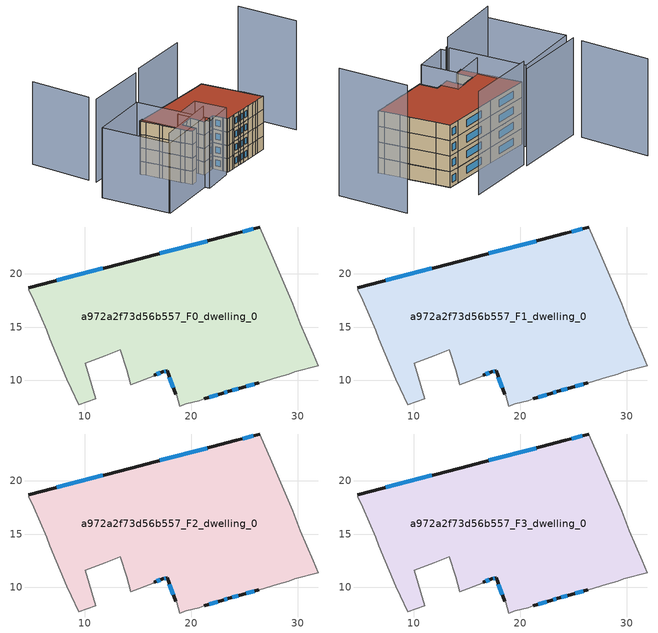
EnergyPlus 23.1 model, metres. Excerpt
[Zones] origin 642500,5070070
a972a2f73d56b557_F0_dwelling_0
 floor ground (EU_floor_Construction): 31.95,11.39 31.45,12.49 30.25,15.29 29.55,17.2 27.55,21.8 26.45,24.4 24.25,23.8 14.34,21.2 4.73,18.7 4.73,18.5 5.23,17.5 6.43,14.7 6.73,13.9 8.33,10.1 8.73,9.2 9.43,7.69 11.04,8.29 10.04,11.6 11.94,12.3 13.34,12.9 13.94,11 14.34,9.59 16.44,10.39 16.54,10.5 17.34,10.79 17.74,10.89 18.54,8.69 18.64,8.59 18.94,7.59 19.54,7.79 20.74,8.09 21.24,8.29 22.94,8.79 23.54,8.99 24.74,9.29 26.35,9.79 26.45,9.79 28.15,10.29 29.15,10.59 29.75,10.79 z0
 wall outside (EU_wall_Construction): 26.35,9.79 24.74,9.29 23.54,8.99 22.94,8.79 21.24,8.29 / 18.54,8.69 17.74,10.89 17.34,10.79 16.54,10.5 / 4.73,18.7 14.34,21.2 24.25,23.8 26.45,24.4 z0:3
 wall adiabatic (EU_wall_Construction): 26.45,24.4 27.55,21.8 29.55,17.2 30.25,15.29 31.45,12.49 31.95,11.39 29.75,10.79 29.15,10.59 28.15,10.29 26.45,9.79 26.35,9.79 / 21.24,8.29 20.74,8.09 19.54,7.79 18.94,7.59 18.64,8.59 18.54,8.69 / 16.54,10.5 16.44,10.39 14.34,9.59 13.94,11 13.34,12.9 11.94,12.3 10.04,11.6 11.04,8.29 9.43,7.69 8.73,9.2 8.33,10.1 6.73,13.9 6.43,14.7 5.23,17.5 4.73,18.5 4.73,18.7 z0:3
 window (EU_Window_Construction): 25.91,9.65 25.19,9.43 / 24.41,9.21 23.87,9.07 / 23.38,8.94 23.11,8.85 / 22.48,8.65 21.71,8.43 / 18.32,9.3 17.96,10.29 / 17.63,10.87 17.45,10.82 / 17.12,10.71 16.76,10.58 / 7.38,19.39 11.7,20.51 / 17.07,21.92 21.52,23.09 / 24.85,23.97 25.84,24.24 z0.83:2.17
a972a2f73d56b557_F1_dwelling_0
 floor to a972a2f73d56b557_F0_dwelling_0 (EU_floor_Construction): 31.95,11.39 31.45,12.49 30.25,15.29 29.55,17.2 27.55,21.8 26.45,24.4 24.25,23.8 14.34,21.2 4.73,18.7 4.73,18.5 5.23,17.5 6.43,14.7 6.73,13.9 8.33,10.1 8.73,9.2 9.43,7.69 11.03,8.29 10.03,11.6 11.94,12.3 13.34,12.9 13.94,11 14.34,9.59 16.44,10.39 16.54,10.5 17.34,10.79 17.74,10.89 18.54,8.69 18.64,8.59 18.94,7.59 19.54,7.79 20.74,8.09 21.24,8.29 22.94,8.79 23.54,8.99 24.74,9.29 26.35,9.79 26.45,9.79 28.15,10.29 29.15,10.59 29.75,10.79 z3
 wall outside (EU_wall_Construction): 26.35,9.79 24.74,9.29 23.54,8.99 22.94,8.79 21.24,8.29 / 18.54,8.69 17.74,10.89 17.34,10.79 16.54,10.5 / 4.73,18.7 14.34,21.2 24.25,23.8 26.45,24.4 z3:6
 wall adiabatic (EU_wall_Construction): 26.45,24.4 27.55,21.8 29.55,17.2 30.25,15.29 31.45,12.49 31.95,11.39 29.75,10.79 29.15,10.59 28.15,10.29 26.45,9.79 26.35,9.79 / 21.24,8.29 20.74,8.09 19.54,7.79 18.94,7.59 18.64,8.59 18.54,8.69 / 16.54,10.5 16.44,10.39 14.34,9.59 13.94,11 13.34,12.9 11.94,12.3 10.04,11.6 11.04,8.29 9.43,7.69 8.73,9.2 8.33,10.1 6.73,13.9 6.43,14.7 5.23,17.5 4.73,18.5 4.73,18.7 z3:6
 window (EU_Window_Construction): 25.91,9.65 25.19,9.43 / 24.41,9.21 23.87,9.07 / 23.38,8.94 23.11,8.85 / 22.48,8.65 21.71,8.43 / 18.32,9.3 17.96,10.29 / 17.63,10.87 17.45,10.82 / 17.12,10.71 16.76,10.58 / 7.38,19.39 11.7,20.51 / 17.07,21.92 21.52,23.09 / 24.85,23.97 25.84,24.24 z3.83:5.17
a972a2f73d56b557_F2_dwelling_0
 floor to a972a2f73d56b557_F1_dwelling_0 (EU_floor_Construction): 31.95,11.39 31.45,12.49 30.25,15.29 29.55,17.2 27.55,21.8 26.45,24.4 24.25,23.8 14.34,21.2 4.73,18.7 4.73,18.5 5.23,17.5 6.43,14.7 6.73,13.9 8.33,10.1 8.73,9.2 9.43,7.69 11.03,8.29 10.03,11.6 11.94,12.3 13.34,12.9 13.94,11 14.34,9.59 16.44,10.39 16.54,10.5 17.34,10.79 17.74,10.89 18.54,8.69 18.64,8.59 18.94,7.59 19.54,7.79 20.74,8.09 21.24,8.29 22.94,8.79 23.54,8.99 24.74,9.29 26.35,9.79 26.45,9.79 28.15,10.29 29.15,10.59 29.75,10.79 z6
 wall outside (EU_wall_Construction): 26.35,9.79 24.74,9.29 23.54,8.99 22.94,8.79 21.24,8.29 / 18.54,8.69 17.74,10.89 17.34,10.79 16.54,10.5 / 4.73,18.7 14.34,21.2 24.25,23.8 26.45,24.4 z6:9
 wall adiabatic (EU_wall_Construction): 26.45,24.4 27.55,21.8 29.55,17.2 30.25,15.29 31.45,12.49 31.95,11.39 29.75,10.79 29.15,10.59 28.15,10.29 26.45,9.79 26.35,9.79 / 21.24,8.29 20.74,8.09 19.54,7.79 18.94,7.59 18.64,8.59 18.54,8.69 / 16.54,10.5 16.44,10.39 14.34,9.59 13.94,11 13.34,12.9 11.94,12.3 10.04,11.6 11.04,8.29 9.43,7.69 8.73,9.2 8.33,10.1 6.73,13.9 6.43,14.7 5.23,17.5 4.73,18.5 4.73,18.7 z6:9
 window (EU_Window_Construction): 25.91,9.65 25.19,9.43 / 24.41,9.21 23.87,9.07 / 23.38,8.94 23.11,8.85 / 22.48,8.65 21.71,8.43 / 18.32,9.3 17.96,10.29 / 17.63,10.87 17.45,10.82 / 17.12,10.71 16.76,10.58 / 7.38,19.39 11.7,20.51 / 17.07,21.92 21.52,23.09 / 24.85,23.97 25.84,24.24 z6.83:8.17
a972a2f73d56b557_F3_dwelling_0
 floor to a972a2f73d56b557_F2_dwelling_0 (EU_floor_Construction): 31.95,11.39 31.45,12.49 30.25,15.29 29.55,17.2 27.55,21.8 26.45,24.4 24.25,23.8 14.34,21.2 4.73,18.7 4.73,18.5 5.23,17.5 6.43,14.7 6.73,13.9 8.33,10.1 8.73,9.2 9.43,7.69 11.03,8.29 10.03,11.6 11.94,12.3 13.34,12.9 13.94,11 14.34,9.59 16.44,10.39 16.54,10.5 17.34,10.79 17.74,10.89 18.54,8.69 18.64,8.59 18.94,7.59 19.54,7.79 20.74,8.09 21.24,8.29 22.94,8.79 23.54,8.99 24.74,9.29 26.35,9.79 26.45,9.79 28.15,10.29 29.15,10.59 29.75,10.79 z9
 wall outside (EU_wall_Construction): 26.35,9.79 24.74,9.29 23.54,8.99 22.94,8.79 21.24,8.29 / 18.54,8.69 17.74,10.89 17.34,10.79 16.54,10.5 / 4.73,18.7 14.34,21.2 24.25,23.8 26.45,24.4 z9:12
 wall adiabatic (EU_wall_Construction): 26.45,24.4 27.55,21.8 29.55,17.2 30.25,15.29 31.45,12.49 31.95,11.39 29.75,10.79 29.15,10.59 28.15,10.29 26.45,9.79 26.35,9.79 / 21.24,8.29 20.74,8.09 19.54,7.79 18.94,7.59 18.64,8.59 18.54,8.69 / 16.54,10.5 16.44,10.39 14.34,9.59 13.94,11 13.34,12.9 11.94,12.3 10.04,11.6 11.04,8.29 9.43,7.69 8.73,9.2 8.33,10.1 6.73,13.9 6.43,14.7 5.23,17.5 4.73,18.5 4.73,18.7 z9:12
 window (EU_Window_Construction): 25.91,9.65 25.19,9.43 / 24.41,9.21 23.87,9.07 / 23.38,8.94 23.11,8.85 / 22.48,8.65 21.71,8.43 / 18.32,9.3 17.96,10.29 / 17.63,10.87 17.45,10.82 / 17.12,10.71 16.76,10.58 / 7.38,19.39 11.7,20.51 / 17.07,21.92 21.52,23.09 / 24.85,23.97 25.84,24.24 z9.83:11.17
 roof outside (EU_roof_Construction): 27.55,21.8 29.55,17.2 30.25,15.29 31.45,12.49 31.95,11.39 29.75,10.79 29.15,10.59 28.15,10.29 26.45,9.79 26.35,9.79 24.74,9.29 23.54,8.99 22.94,8.79 21.24,8.29 20.74,8.09 19.54,7.79 18.94,7.59 18.64,8.59 18.54,8.69 17.74,10.89 17.34,10.79 16.54,10.5 16.44,10.39 14.34,9.59 13.94,11 13.34,12.9 11.94,12.3 10.04,11.6 11.04,8.29 9.43,7.69 8.73,9.2 8.33,10.1 6.73,13.9 6.43,14.7 5.23,17.5 4.73,18.5 4.73,18.7 14.34,21.2 24.25,23.8 26.45,24.4 z12
shading: -3.39,0.29 10.7,5.74 z0:17.9; 8.18,10.87 15.17,13.62 / 15.17,13.62 17.86,6.78 / 17.86,6.78 10.88,4.03 / 10.88,4.03 8.18,10.87 z0:15.1; -3.28,0.02 -8.78,15 / -8.78,15 5.04,20.07 / 5.04,20.07 10.53,5.09 / 10.53,5.09 -3.28,0.02 z0:15.7; 43.46,14.29 39.31,27.58 z0:24.6; -8.62,36.87 -5.07,23.41 z0:18.6; 10.21,26.23 -4.63,21.65 z0:18.7; 24.69,29.94 10.34,25.55 z0:19.9
[Building]
EU S2 Campaign: North Axis=0; Terrain=City; Solar Distribution=FullExterior
[Site:Location]
Lyon-Bron: Latitude=45.75; Longitude=5; Time Zone=1; Elevation=198
[SizingPeriod:WeatherFileDays]
AnnualSizingPeriod: Begin Month=1; Begin Day of Month=1; End Month=12; End Day of Month=31; Day of Week for Start Day=Monday; Use Weather File Daylight Saving Period=No; Use Weather File Rain and Snow Indicators=No
[MATERIAL]
EU_InternalMass_Material: Roughness=MediumRough; Thickness=0.1; Conductivity=1; Density=1800; Specific Heat=900; Thermal Absorptance=0.9; Solar Absorptance=0.7; Visible Absorptance=0.7
[MATERIAL:NOMASS] Roughness=MediumRough; Thermal Absorptance=0.9; Solar Absorptance=0.7; Visible Absorptance=0.7
Name | Thermal Resistance
EU_wall_NoMass | 0.87146
EU_roof_NoMass | 0.842276
EU_floor_NoMass | 0.496999
[WINDOWMATERIAL:SIMPLEGLAZINGSYSTEM]
EU_Window_SimpleGlazing: UFactor=2.2525; Solar Heat Gain Coefficient=0.76; Visible Transmittance=0.76
[CONSTRUCTION]
EU_wall_Construction: EU_wall_NoMass
EU_roof_Construction: EU_roof_NoMass
EU_floor_Construction: EU_floor_NoMass
EU_InternalMass_Construction: EU_InternalMass_Material
EU_Window_Construction: EU_Window_SimpleGlazing
[ZONE] Type=1; Multiplier=1; Ceiling Height=autocalculate; Floor Area=autocalculate; Part of Total Floor Area=Yes
Name | Volume
a972a2f73d56b557_F0_dwelling_0 | 840.773
a972a2f73d56b557_F1_dwelling_0; a972a2f73d56b557_F2_dwelling_0; a972a2f73d56b557_F3_dwelling_0 | 840.772
[INTERNALMASS] Construction=EU_InternalMass_Construction; Surface Area=280.257
Name | Zone or ZoneList
a972a2f73d56b557_F0_dwelling_0_EU_InternalMass | a972a2f73d56b557_F0_dwelling_0
a972a2f73d56b557_F1_dwelling_0_EU_InternalMass | a972a2f73d56b557_F1_dwelling_0
a972a2f73d56b557_F2_dwelling_0_EU_InternalMass | a972a2f73d56b557_F2_dwelling_0
a972a2f73d56b557_F3_dwelling_0_EU_InternalMass | a972a2f73d56b557_F3_dwelling_0
[OTHEREQUIPMENT] Fuel Type=Electricity; Design Level Calculation Method=Watts/Area; Power per Zone Floor Area=1; Fraction Latent=0; Fraction Radiant=0; Fraction Lost=0; Carbon Dioxide Generation Rate=0; EndUse Subcategory=EU_Step8_InternalGains
Name | Zone or ZoneList or Space or SpaceList | Schedule
EU_Step8_InternalGain_a972a2f73d56b557_F0_dwelling_0_f000 | a972a2f73d56b557_F0_dwelling_0 | EU_Step8_GainSchedule_a972a2f73d56b557_F0_dwelling_0_f000
EU_Step8_InternalGain_a972a2f73d56b557_F1_dwelling_0_f000 | a972a2f73d56b557_F1_dwelling_0 | EU_Step8_GainSchedule_a972a2f73d56b557_F1_dwelling_0_f000
EU_Step8_InternalGain_a972a2f73d56b557_F2_dwelling_0_f000 | a972a2f73d56b557_F2_dwelling_0 | EU_Step8_GainSchedule_a972a2f73d56b557_F2_dwelling_0_f000
EU_Step8_InternalGain_a972a2f73d56b557_F3_dwelling_0_f000 | a972a2f73d56b557_F3_dwelling_0 | EU_Step8_GainSchedule_a972a2f73d56b557_F3_dwelling_0_f000
[ZONEVENTILATION:DESIGNFLOWRATE] Schedule=EU_AlwaysOn; Design Flow Rate Calculation Method=AirChanges/Hour; Air Changes per Hour=0.425; Ventilation Type=Natural; Fan Pressure Rise=0; Fan Total Efficiency=1; Constant Term Coefficient=1; Temperature Term Coefficient=0; Velocity Term Coefficient=0; Velocity Squared Term Coefficient=0; Minimum Indoor Temperature=-100; Maximum Indoor Temperature=100; Delta Temperature=-100; Minimum Outdoor Temperature=-100; Maximum Outdoor Temperature=100; Maximum Wind Speed=40
Name | Zone or ZoneList or Space or SpaceList
EU_ConstantAir_a972a2f73d56b557_F0_dwelling_0 | a972a2f73d56b557_F0_dwelling_0
EU_ConstantAir_a972a2f73d56b557_F1_dwelling_0 | a972a2f73d56b557_F1_dwelling_0
EU_ConstantAir_a972a2f73d56b557_F2_dwelling_0 | a972a2f73d56b557_F2_dwelling_0
EU_ConstantAir_a972a2f73d56b557_F3_dwelling_0 | a972a2f73d56b557_F3_dwelling_0
[HVACTEMPLATE:THERMOSTAT] Constant Heating Setpoint=20; Constant Cooling Setpoint=50
EU_HeatOnly_a972a2f73d56b557_F0_dwelling_0; EU_HeatOnly_a972a2f73d56b557_F1_dwelling_0; EU_HeatOnly_a972a2f73d56b557_F2_dwelling_0; EU_HeatOnly_a972a2f73d56b557_F3_dwelling_0
[HVACTEMPLATE:ZONE:IDEALLOADSAIRSYSTEM] System Availability Schedule=EU_AlwaysOn; Maximum Heating Supply Air Temperature=50; Minimum Cooling Supply Air Temperature=13; Maximum Heating Supply Air Humidity Ratio=0.0156; Minimum Cooling Supply Air Humidity Ratio=0.0077; Heating Limit=NoLimit; Cooling Limit=NoLimit; Heating Availability Schedule=EU_AlwaysOn; Cooling Availability Schedule=EU_CoolingOff; Dehumidification Control Type=ConstantSensibleHeatRatio; Cooling Sensible Heat Ratio=0.7; Dehumidification Setpoint=60; Humidification Control Type=None; Humidification Setpoint=30; Outdoor Air Method=None; Outdoor Air Flow Rate per Person=0.00944; Outdoor Air Flow Rate per Zone Floor Area=0; Outdoor Air Flow Rate per Zone=0; Demand Controlled Ventilation Type=None; Outdoor Air Economizer Type=NoEconomizer; Heat Recovery Type=None; Sensible Heat Recovery Effectiveness=0.7; Latent Heat Recovery Effectiveness=0.65
Name | Template Thermostat
a972a2f73d56b557_F0_dwelling_0 | EU_HeatOnly_a972a2f73d56b557_F0_dwelling_0
a972a2f73d56b557_F1_dwelling_0 | EU_HeatOnly_a972a2f73d56b557_F1_dwelling_0
a972a2f73d56b557_F2_dwelling_0 | EU_HeatOnly_a972a2f73d56b557_F2_dwelling_0
a972a2f73d56b557_F3_dwelling_0 | EU_HeatOnly_a972a2f73d56b557_F3_dwelling_0
[SIZING:ZONE] Zone Cooling Design Supply Air Temperature Input Method=SupplyAirTemperature; Zone Cooling Design Supply Air Temperature=13; Zone Heating Design Supply Air Temperature Input Method=SupplyAirTemperature; Zone Heating Design Supply Air Temperature=50; Zone Cooling Design Supply Air Humidity Ratio=0.008; Zone Heating Design Supply Air Humidity Ratio=0.008; Cooling Design Air Flow Method=DesignDay; Cooling Design Air Flow Rate=0; Cooling Minimum Air Flow per Zone Floor Area=0.000762; Cooling Minimum Air Flow=0; Cooling Minimum Air Flow Fraction=0.2; Heating Design Air Flow Method=DesignDay; Heating Design Air Flow Rate=0; Heating Maximum Air Flow per Zone Floor Area=0.002032; Heating Maximum Air Flow=0.141576; Heating Maximum Air Flow Fraction=0.3; Account for Dedicated Outdoor Air System=No; Dedicated Outdoor Air System Control Strategy=NeutralSupplyAir; Dedicated Outdoor Air Low Setpoint Temperature for Design=autosize; Dedicated Outdoor Air High Setpoint Temperature for Design=autosize; Zone Load Sizing Method=Sensible Load Only No Latent Load; Zone Latent Cooling Design Supply Air Humidity Ratio Input Method=HumidityRatioDifference; Zone Cooling Design Supply Air Humidity Ratio Difference=0.005; Zone Latent Heating Design Supply Air Humidity Ratio Input Method=HumidityRatioDifference; Zone Humidification Design Supply Air Humidity Ratio Difference=0.005
a972a2f73d56b557_F0_dwelling_0; a972a2f73d56b557_F1_dwelling_0; a972a2f73d56b557_F2_dwelling_0; a972a2f73d56b557_F3_dwelling_0
[SCHEDULE:CONSTANT]
Name | Hourly Value
EU_AlwaysOn | 1
EU_CoolingOff | 0
[SCHEDULE:FILE] Column Number=1; Rows to Skip at Top=0; Number of Hours of Data=8760; Column Separator=Comma; Interpolate to Timestep=No; Minutes per Item=60; Adjust Schedule for Daylight Savings=Yes
Name | File
EU_Step8_GainSchedule_a972a2f73d56b557_F0_dwelling_0_f000 | ../../schedules/a972a2f73d56b557/a972a2f73d56b557_F0_dwelling_0_f000_gain.csv
EU_Step8_GainSchedule_a972a2f73d56b557_F1_dwelling_0_f000 | ../../schedules/a972a2f73d56b557/a972a2f73d56b557_F1_dwelling_0_f000_gain.csv
EU_Step8_GainSchedule_a972a2f73d56b557_F2_dwelling_0_f000 | ../../schedules/a972a2f73d56b557/a972a2f73d56b557_F2_dwelling_0_f000_gain.csv
EU_Step8_GainSchedule_a972a2f73d56b557_F3_dwelling_0_f000 | ../../schedules/a972a2f73d56b557/a972a2f73d56b557_F3_dwelling_0_f000_gain.csv
